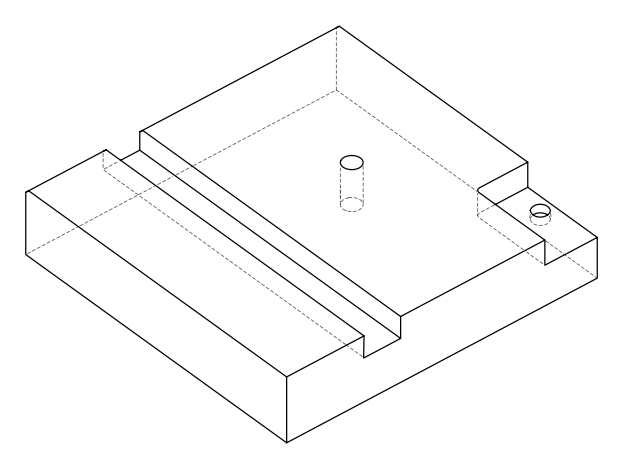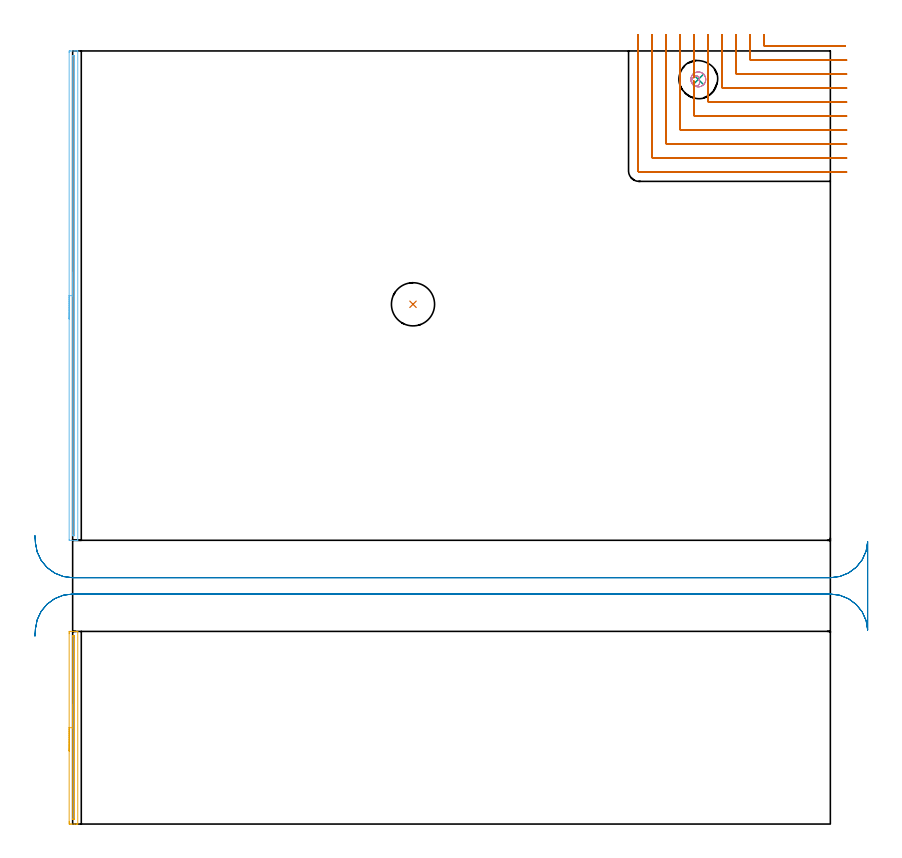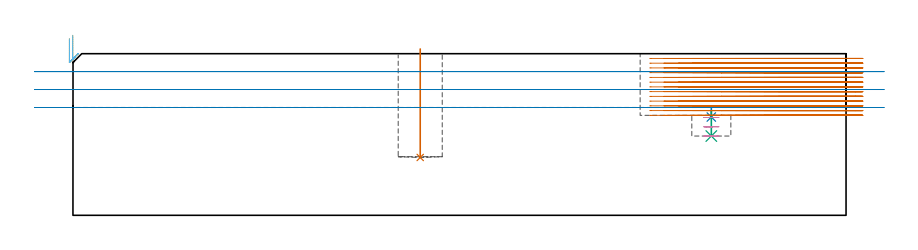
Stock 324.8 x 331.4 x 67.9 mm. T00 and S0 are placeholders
(PLAN: 8 operations, 6 tool changes, 38.2 min)
(1 INDEXABLE_INSERT_DRILL_BLIND_HOLE_FROM_SOLID | STEP1POCKET | NXT0302_008 | 0.18 min | 11648 mm3)
(2 SPOT_DRILL | STEP1POCKET_1 | NXT0321_9005460120000 | 0.04 min | 2847 mm3)
(3 DRILL_BLIND_HOLE_INTO_CENTER | STEP1POCKET_1 | NXT0301_128 | 0.05 min | 937 mm3)
(4 MILL_ROUGH_BLIND_HOLE_CONTOUR | STEP1POCKET_1 | NXT0201_013 | Spiral | 0.4 min | 3520 mm3)
(5 AREA_MILL | FG_CHAMFER_SURFACE | UGT0205_001 | 1.47 min | 585 mm3)
(6 AREA_MILL_1 | FG_CHAMFER_SURFACE_1 | UGT0205_001 | 3.51 min | 1451 mm3)
(7 MILL_CORNER_NOTCH_RECTANGULAR | CORNER_NOTCH_RECTANGULAR | NXT0201_009 | Follow Part, ap 2, ae 75% | 27.77 min | 119674 mm3)
(8 MILL_RECTANGULAR_SLOT | SLOT_RECTANGULAR | UGT0201_004 | Follow Part, ap 8, ae 75% | 4.8 min | 286254 mm3)
(TOOL NXT0302_008 | Index. Insert Drill 18.5mm [880-D1850L25-05] | D18.5 PA176 FL93 Z2)
(TOOL NXT0321_9005460120000 | NC Spot Drill, 142deg, 12mm, Carbide, Uncoated | D12 PA142 FL30 Z2)
(TOOL NXT0301_128 | Carbide Drill 12mm [861.1-1200-036A1-GP GC34] | D12 PA150 FL37.4 Z2)
(TOOL NXT0201_013 | ENDMILL 10mm | D10 FL30 Z4)
(TOOL UGT0205_001 | Chamfer Mill 20 x 3 x 45 deg. | D20 FL50 Z2)
(TOOL NXT0201_009 | ENDMILL 8mm [2P460-0800-NA 1630] | D8 FL26 Z6)
(TOOL UGT0201_004 | End Mill 32 mm | D32 FL53 Z6)
(OP 1 INDEXABLE_INSERT_DRILL_BLIND_HOLE_FROM_SOLID)
G17 G21 G94 G90
T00 M6
G54
G17 G0 G90 X145.9 Y222.8 S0 M3
G43 Z77.9 H1
G94 G81 G98 Z24.3 F250. R69.9
G80
M5
M2
(OP 2 SPOT_DRILL)
G17 G21 G94 G90
T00 M6
G54
G17 G0 G90 X268.2 Y319.2 S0 M3
G43 Z77.9 H0
G94 G81 G98 Z41.294 F250. R45.
G80
M5
M2
(OP 3 DRILL_BLIND_HOLE_INTO_CENTER)
G17 G21 G94 G90
T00 M6
G54
G17 G0 G90 X268.2 Y319.2 S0 M3
G43 Z77.9 H1
G94 G81 G98 Z33.3 F250. R44.
G80
M5
M2
(OP 4 MILL_ROUGH_BLIND_HOLE_CONTOUR)
G17 G21 G94 G90
T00 M6
G54
G17 G0 G90 X268.2 Y319.2 S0 M3
G43 Z77.9 H0
Z41.1
G94 G3 X268.652 Y319.911 R0.499 F250.
X267.519 Y320.648 R1.283
X265.465 Y319.22 R2.125
X266.16 Y316.734 R2.263
X270.666 Y317.16 R3.2
X266.16 Y316.734 R-3.2
X268.413 Y316.947 R1.6
X268.2 Y319.2 R1.6
G0 Z37.2
G3 X268.652 Y319.911 R0.499
X267.519 Y320.648 R1.283
X265.465 Y319.22 R2.125
X266.16 Y316.734 R2.263
X270.666 Y317.16 R3.2
X266.16 Y316.734 R-3.2
X268.413 Y316.947 R1.6
X268.2 Y319.2 R1.6
G0 Z33.3
G3 X268.652 Y319.911 R0.499
X267.519 Y320.648 R1.283
X265.465 Y319.22 R2.125
X266.16 Y316.734 R2.263
X270.666 Y317.16 R3.2
X266.16 Y316.734 R-3.2
X268.413 Y316.947 R1.6
X268.2 Y319.2 R1.6
G0 Z77.9
M5
M2
(OP 5 AREA_MILL)
G17 G21 G94 G90
T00 M6
G54
G17 G0 G90 X-1.5 Y31.3 S1061 M3
G43 Z77.9 H0
Z74.2
G94 G1 Y31.338 Z73.328 F250.
Y31.452 Z72.463
Y31.641 Z71.612
Y31.903 Z70.78
Y32.237 Z69.974
Y32.64 Z69.2
Y33.109 Z68.464
Y33.64 Z67.772
Y34.229 Z67.129
Y34.872 Z66.54
Y35.564 Z66.008
Y36.3 Z65.54
Y37.074 Z65.137
Y37.88 Z64.803
Y38.712 Z64.541
Y39.564 Z64.352
Y40.428 Z64.238
Y41.3 Z64.2
Y81.605
X-1.499 Y81.974 Z64.201
X-1.494 Y82.493 Z64.202
X-1.491 Y82.592 Z64.205
X-0.98 Y82.6 Z64.715
X0.438 Z66.134
X0.793 Z66.488
X1.504 Z67.203
X1.783 Z67.483
X2.17 Y82.592 Z67.862
X2.204 Y82.59 Z67.895
X2.2 Y82.425 Z67.9
Y0.174
X2.205 Y0.01 Z67.895
X2.17 Y0.008 Z67.862
X1.783 Y0. Z67.482
X1.504 Z67.204
X0.793 Z66.488
X-0.449 Z65.248
X-0.98 Y0.001 Z64.715
X-1.226 Y0.003 Z64.469
X-1.491 Y0.009 Z64.205
X-1.494 Y0.108 Z64.202
X-1.499 Y0.626 Z64.201
X-1.5 Y1.151 Z64.2
Y41.3
X-0.086 Z65.614
X-0.085 Y80.406 Z65.615
X-0.084 Y80.516 Z65.616
X-0.081 Y80.569 Z65.619
X-0.079 Y80.589 Z65.621
X-0.06 Y80.59 Z65.64
X0.145 Y80.596 Z65.845
X0.383 Y80.599 Z66.083
X0.646 Y80.595 Z66.346
X0.763 Y80.59 Z66.463
X0.779 Y80.588 Z66.479
X0.781 Y80.57 Z66.481
X0.784 Y80.517 Z66.484
X0.785 Y80.409 Z66.485
X0.786 Y80.194 Z66.486
Y2.422
X0.784 Y2.191 Z66.484
X0.782 Y2.081 Z66.482
X0.779 Y2.028 Z66.479
X0.772 Y2.01 Z66.472
X0.698 Y2.008 Z66.398
X0.316 Y2.002 Z66.016
X0.054 Y2.005 Z65.754
X-0.063 Y2.01 Z65.637
X-0.079 Y2.012 Z65.621
X-0.081 Y2.03 Z65.619
X-0.084 Y2.083 Z65.616
X-0.085 Y2.191 Z65.615
X-0.086 Y2.407 Z65.614
Y41.3
Y42.172 Z65.652
Y43.037 Z65.766
Y43.888 Z65.955
Y44.72 Z66.217
Y45.526 Z66.551
Y46.3 Z66.954
Y47.036 Z67.423
Y47.728 Z67.954
Y48.371 Z68.543
Y48.96 Z69.186
Y49.492 Z69.878
Y49.96 Z70.614
Y50.363 Z71.388
Y50.697 Z72.194
Y50.959 Z73.026
Y51.148 Z73.878
Y51.262 Z74.743
Y51.3 Z75.614
G0 Z77.9
M5
M2
(OP 6 AREA_MILL_1)
G17 G21 G94 G90
T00 M6
G54
G17 G0 G90 X-1.5 Y216.5 S1061 M3
G43 Z77.9 H0
Z74.2
G94 G1 Y216.538 Z73.328 F250.
Y216.652 Z72.463
Y216.841 Z71.612
Y217.103 Z70.78
Y217.437 Z69.974
Y217.84 Z69.2
Y218.308 Z68.464
Y218.84 Z67.772
Y219.429 Z67.129
Y220.072 Z66.539
Y220.764 Z66.008
Y221.5 Z65.54
Y222.274 Z65.137
Y223.08 Z64.803
Y223.912 Z64.541
Y224.763 Z64.352
Y225.628 Z64.238
Y226.5 Z64.2
Y330.808
X-1.499 Y330.992 Z64.201
X-1.491 Y331.398 Z64.205
X-1.271 Y331.4 Z64.426
X-0.98 Z64.717
X0.793 Z66.488
X1.376 Z67.075
X1.858 Z67.557
X2.176 Y331.393 Z67.867
X2.197 Y331.39 Z67.888
X2.2 Y331.253 Z67.9
Y121.747
X2.197 Y121.61 Z67.888
X2.176 Y121.607 Z67.867
X1.858 Y121.6 Z67.557
X1.376 Z67.075
X0.793 Z66.488
X-1.271 Z64.426
X-1.491 Y121.602 Z64.205
X-1.5 Y122.008 Z64.2
Y226.5
X-0.086 Z65.614
Y329.017
X-0.082 Y329.244 Z65.618
X-0.079 Y329.351 Z65.621
X-0.071 Y329.39 Z65.629
X-0.023 Y329.393 Z65.677
X0.163 Y329.397 Z65.863
X0.42 Y329.4 Z66.12
X0.653 Y329.397 Z66.353
X0.74 Y329.394 Z66.44
X0.773 Y329.39 Z66.473
X0.779 Y329.352 Z66.479
X0.782 Y329.246 Z66.482
X0.786 Y329.032 Z66.486
Y123.753
X0.784 Y123.643 Z66.484
X0.782 Y123.617 Z66.482
X0.781 Y123.611 Z66.481
X0.741 Y123.607 Z66.441
X0.6 Y123.603 Z66.3
X0.28 Y123.6 Z65.98
X0.047 Y123.603 Z65.747
X-0.04 Y123.606 Z65.66
X-0.073 Y123.61 Z65.627
X-0.079 Y123.648 Z65.621
X-0.082 Y123.754 Z65.618
X-0.086 Y123.968 Z65.614
Y226.5
Y227.372 Z65.652
Y228.236 Z65.766
Y229.088 Z65.955
Y229.92 Z66.217
Y230.726 Z66.551
Y231.5 Z66.954
Y232.236 Z67.423
Y232.928 Z67.954
Y233.571 Z68.543
Y234.16 Z69.186
Y234.691 Z69.878
Y235.16 Z70.614
Y235.563 Z71.388
Y235.897 Z72.194
Y236.159 Z73.026
Y236.348 Z73.878
Y236.462 Z74.743
Y236.5 Z75.614
G0 Z77.9
M5
M2
(OP 7 MILL_CORNER_NOTCH_RECTANGULAR)
G17 G21 G94 G90
T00 M6
G54
G17 G0 G90 X296.3 Y338.4 S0 M3
G43 Z77.9 H1
Z65.908
G94 G1 Y335.4 F250.
Y333.896 F500.
G3 X296.696 Y333.5 R0.4
G1 X328.204
X331.204 F250.
G0 Z77.9
X290.3 Y338.4
Z65.908
G1 Y335.4
Y327.896 F500.
G3 X290.696 Y327.5 R0.4
G1 X328.8
X331.8 F250.
G0 Z77.9
X284.3 Y338.4
Z65.908
G1 Y335.4
Y321.896 F500.
G3 X284.696 Y321.5 R0.4
G1 X328.8
X331.8 F250.
G0 Z77.9
X278.3 Y338.4
Z65.908
G1 Y335.4
Y315.896 F500.
G3 X278.696 Y315.5 R0.4
G1 X328.8
X331.8 F250.
G0 Z77.9
X272.3 Y338.4
Z65.908
G1 Y335.4
Y320.063 F500.
X272.382 Y319.665
X272.398 Y319.458
X272.386 Y319.043
X272.367 Y318.631
X272.335 Y318.424
X272.3 Y318.3
Y315.896
Y309.897
G3 X272.697 Y309.5 R0.4
G1 X328.8
X331.8 F250.
G0 Z77.9
X266.3 Y338.4
Z65.908
G1 Y335.4
Y322.934 F500.
Y319.934 F250.
G0 Z77.9
Y318.456
Z65.908
G1 Y315.456
Y303.897 F500.
G3 X266.697 Y303.5 R0.4
G1 X328.8
X331.8 F250.
G0 Z77.9
X260.3 Y338.4
Z65.908
G1 Y335.4
Y297.897 F500.
G3 X260.697 Y297.5 R0.4
G1 X328.8
X331.8 F250.
G0 Z77.9
X254.3 Y338.4
Z65.908
G1 Y335.4
Y291.897 F500.
G3 X254.697 Y291.5 R0.4
G1 X328.8
X331.8 F250.
G0 Z77.9
X248.3 Y338.4
Z65.908
G1 Y335.4
Y285.897 F500.
G3 X248.697 Y285.5 R0.4
G1 X328.8
X331.8 F250.
G0 Z77.9
X242.3 Y338.4
Z65.908
G1 Y335.4
Y280. F500.
G3 X242.8 Y279.5 R0.5
G1 X328.8
X331.8 F250.
G0 Z77.9
X296.3 Y338.4
Z63.915
G1 Y335.4
Y333.896 F500.
G3 X296.696 Y333.5 R0.4
G1 X328.204
X331.204 F250.
G0 Z77.9
X290.3 Y338.4
Z63.915
G1 Y335.4
Y327.896 F500.
G3 X290.696 Y327.5 R0.4
G1 X328.8
X331.8 F250.
G0 Z77.9
X284.3 Y338.4
Z63.915
G1 Y335.4
Y321.896 F500.
G3 X284.696 Y321.5 R0.4
G1 X328.8
X331.8 F250.
G0 Z77.9
X278.3 Y338.4
Z63.915
G1 Y335.4
Y315.896 F500.
G3 X278.696 Y315.5 R0.4
G1 X328.8
X331.8 F250.
G0 Z77.9
X272.3 Y338.4
Z63.915
G1 Y335.4
Y320.063 F500.
X272.307 Y320.032
X272.382 Y319.663
X272.398 Y319.455
X272.386 Y319.04
X272.367 Y318.63
X272.334 Y318.421
X272.3 Y318.3
Y309.897
G3 X272.697 Y309.5 R0.4
G1 X328.8
X331.8 F250.
G0 Z77.9
X266.3 Y338.4
Z63.915
G1 Y335.4
Y322.934 F500.
Y319.934 F250.
G0 Z77.9
Y318.456
Z63.915
G1 Y315.456
Y303.897 F500.
G3 X266.697 Y303.5 R0.4
G1 X328.8
X331.8 F250.
G0 Z77.9
X260.3 Y338.4
Z63.915
G1 Y335.4
Y297.897 F500.
G3 X260.697 Y297.5 R0.4
G1 X328.8
X331.8 F250.
G0 Z77.9
X254.3 Y338.4
Z63.915
G1 Y335.4
Y291.897 F500.
G3 X254.697 Y291.5 R0.4
G1 X328.8
X331.8 F250.
G0 Z77.9
X248.3 Y338.4
Z63.915
G1 Y335.4
Y285.897 F500.
G3 X248.697 Y285.5 R0.4
G1 X328.8
X331.8 F250.
G0 Z77.9
X242.3 Y338.4
Z63.915
G1 Y335.4
Y280. F500.
G3 X242.8 Y279.5 R0.5
G1 X328.8
X331.8 F250.
G0 Z77.9
X296.3 Y338.4
Z61.923
G1 Y335.4
Y333.896 F500.
G3 X296.696 Y333.5 R0.4
G1 X328.204
X331.204 F250.
G0 Z77.9
X290.3 Y338.4
Z61.923
G1 Y335.4
Y327.896 F500.
G3 X290.696 Y327.5 R0.4
G1 X328.8
X331.8 F250.
G0 Z77.9
X284.3 Y338.4
Z61.923
G1 Y335.4
Y321.896 F500.
G3 X284.696 Y321.5 R0.4
G1 X328.8
X331.8 F250.
G0 Z77.9
X278.3 Y338.4
Z61.923
G1 Y335.4
Y315.896 F500.
G3 X278.696 Y315.5 R0.4
G1 X328.8
X331.8 F250.
G0 Z77.9
X272.3 Y338.4
Z61.923
G1 Y335.4
Y320.063 F500.
X272.307 Y320.032
X272.382 Y319.663
X272.398 Y319.455
X272.386 Y319.04
X272.367 Y318.63
X272.334 Y318.421
X272.3 Y318.3
Y309.897
G3 X272.697 Y309.5 R0.4
G1 X328.8
X331.8 F250.
G0 Z77.9
X266.3 Y338.4
Z61.923
G1 Y335.4
Y322.934 F500.
Y319.934 F250.
G0 Z77.9
Y318.456
Z61.923
G1 Y315.456
Y303.897 F500.
G3 X266.697 Y303.5 R0.4
G1 X328.8
X331.8 F250.
G0 Z77.9
X260.3 Y338.4
Z61.923
G1 Y335.4
Y297.897 F500.
G3 X260.697 Y297.5 R0.4
G1 X328.8
X331.8 F250.
G0 Z77.9
X254.3 Y338.4
Z61.923
G1 Y335.4
Y291.897 F500.
G3 X254.697 Y291.5 R0.4
G1 X328.8
X331.8 F250.
G0 Z77.9
X248.3 Y338.4
Z61.923
G1 Y335.4
Y285.897 F500.
G3 X248.697 Y285.5 R0.4
G1 X328.8
X331.8 F250.
G0 Z77.9
X242.3 Y338.4
Z61.923
G1 Y335.4
Y280. F500.
G3 X242.8 Y279.5 R0.5
G1 X328.8
X331.8 F250.
G0 Z77.9
X296.3 Y338.4
Z59.931
G1 Y335.4
Y333.896 F500.
G3 X296.696 Y333.5 R0.4
G1 X328.204
X331.204 F250.
G0 Z77.9
X290.3 Y338.4
Z59.931
G1 Y335.4
Y327.896 F500.
G3 X290.696 Y327.5 R0.4
G1 X328.8
X331.8 F250.
G0 Z77.9
X284.3 Y338.4
Z59.931
G1 Y335.4
Y321.896 F500.
G3 X284.696 Y321.5 R0.4
G1 X328.8
X331.8 F250.
G0 Z77.9
X278.3 Y338.4
Z59.931
G1 Y335.4
Y315.896 F500.
G3 X278.696 Y315.5 R0.4
G1 X328.8
X331.8 F250.
G0 Z77.9
X272.3 Y338.4
Z59.931
G1 Y335.4
Y320.063 F500.
X272.382 Y319.665
X272.398 Y319.458
X272.386 Y319.043
X272.367 Y318.631
X272.335 Y318.424
X272.3 Y318.3
Y309.897
G3 X272.697 Y309.5 R0.4
G1 X328.8
X331.8 F250.
G0 Z77.9
X266.3 Y338.4
Z59.931
G1 Y335.4
Y322.934 F500.
Y319.934 F250.
G0 Z77.9
Y318.456
Z59.931
G1 Y315.456
Y303.897 F500.
G3 X266.697 Y303.5 R0.4
G1 X328.8
X331.8 F250.
G0 Z77.9
X260.3 Y338.4
Z59.931
G1 Y335.4
Y297.897 F500.
G3 X260.697 Y297.5 R0.4
G1 X328.8
X331.8 F250.
G0 Z77.9
X254.3 Y338.4
Z59.931
G1 Y335.4
Y291.897 F500.
G3 X254.697 Y291.5 R0.4
G1 X328.8
X331.8 F250.
G0 Z77.9
X248.3 Y338.4
Z59.931
G1 Y335.4
Y285.897 F500.
G3 X248.697 Y285.5 R0.4
G1 X328.8
X331.8 F250.
G0 Z77.9
X242.3 Y338.4
Z59.931
G1 Y335.4
Y280. F500.
G3 X242.8 Y279.5 R0.5
G1 X328.8
X331.8 F250.
G0 Z77.9
X296.3 Y338.4
Z57.938
G1 Y335.4
Y333.896 F500.
G3 X296.696 Y333.5 R0.4
G1 X328.204
X331.204 F250.
G0 Z77.9
X290.3 Y338.4
Z57.938
G1 Y335.4
Y327.896 F500.
G3 X290.696 Y327.5 R0.4
G1 X328.8
X331.8 F250.
G0 Z77.9
X284.3 Y338.4
Z57.938
G1 Y335.4
Y321.896 F500.
G3 X284.696 Y321.5 R0.4
G1 X328.8
X331.8 F250.
G0 Z77.9
X278.3 Y338.4
Z57.938
G1 Y335.4
Y315.896 F500.
G3 X278.696 Y315.5 R0.4
G1 X328.8
X331.8 F250.
G0 Z77.9
X272.3 Y338.4
Z57.938
G1 Y335.4
Y320.063 F500.
X272.382 Y319.665
X272.398 Y319.458
X272.386 Y319.043
X272.367 Y318.631
X272.335 Y318.424
X272.3 Y318.3
Y309.897
G3 X272.697 Y309.5 R0.4
G1 X328.8
X331.8 F250.
G0 Z77.9
X266.3 Y338.4
Z57.938
G1 Y335.4
Y322.934 F500.
Y319.934 F250.
G0 Z77.9
Y318.456
Z57.938
G1 Y315.456
Y303.897 F500.
G3 X266.697 Y303.5 R0.4
G1 X328.8
X331.8 F250.
G0 Z77.9
X260.3 Y338.4
Z57.938
G1 Y335.4
Y297.897 F500.
G3 X260.697 Y297.5 R0.4
G1 X328.8
X331.8 F250.
G0 Z77.9
X254.3 Y338.4
Z57.938
G1 Y335.4
Y291.897 F500.
G3 X254.697 Y291.5 R0.4
G1 X328.8
X331.8 F250.
G0 Z77.9
X248.3 Y338.4
Z57.938
G1 Y335.4
Y285.897 F500.
G3 X248.697 Y285.5 R0.4
G1 X328.8
X331.8 F250.
G0 Z77.9
X242.3 Y338.4
Z57.938
G1 Y335.4
Y280. F500.
G3 X242.8 Y279.5 R0.5
G1 X328.8
X331.8 F250.
G0 Z77.9
X296.3 Y338.4
Z55.946
G1 Y335.4
Y333.896 F500.
G3 X296.696 Y333.5 R0.4
G1 X328.204
X331.204 F250.
G0 Z77.9
X290.3 Y338.4
Z55.946
G1 Y335.4
Y327.896 F500.
G3 X290.696 Y327.5 R0.4
G1 X328.8
X331.8 F250.
G0 Z77.9
X284.3 Y338.4
Z55.946
G1 Y335.4
Y321.896 F500.
G3 X284.696 Y321.5 R0.4
G1 X328.8
X331.8 F250.
G0 Z77.9
X278.3 Y338.4
Z55.946
G1 Y335.4
Y315.896 F500.
G3 X278.696 Y315.5 R0.4
G1 X328.8
X331.8 F250.
G0 Z77.9
X272.3 Y338.4
Z55.946
G1 Y335.4
Y320.063 F500.
X272.382 Y319.665
X272.398 Y319.458
X272.386 Y319.043
X272.367 Y318.631
X272.335 Y318.424
X272.3 Y318.3
Y309.897
G3 X272.697 Y309.5 R0.4
G1 X328.8
X331.8 F250.
G0 Z77.9
X266.3 Y338.4
Z55.946
G1 Y335.4
Y322.934 F500.
Y319.934 F250.
G0 Z77.9
Y318.456
Z55.946
G1 Y315.456
Y303.897 F500.
G3 X266.697 Y303.5 R0.4
G1 X328.8
X331.8 F250.
G0 Z77.9
X260.3 Y338.4
Z55.946
G1 Y335.4
Y297.897 F500.
G3 X260.697 Y297.5 R0.4
G1 X328.8
X331.8 F250.
G0 Z77.9
X254.3 Y338.4
Z55.946
G1 Y335.4
Y291.897 F500.
G3 X254.697 Y291.5 R0.4
G1 X328.8
X331.8 F250.
G0 Z77.9
X248.3 Y338.4
Z55.946
G1 Y335.4
Y285.897 F500.
G3 X248.697 Y285.5 R0.4
G1 X328.8
X331.8 F250.
G0 Z77.9
X242.3 Y338.4
Z55.946
G1 Y335.4
Y280. F500.
G3 X242.8 Y279.5 R0.5
G1 X328.8
X331.8 F250.
G0 Z77.9
X296.3 Y338.4
Z53.954
G1 Y335.4
Y333.896 F500.
G3 X296.696 Y333.5 R0.4
G1 X328.204
X331.204 F250.
G0 Z77.9
X290.3 Y338.4
Z53.954
G1 Y335.4
Y327.896 F500.
G3 X290.696 Y327.5 R0.4
G1 X328.8
X331.8 F250.
G0 Z77.9
X284.3 Y338.4
Z53.954
G1 Y335.4
Y321.896 F500.
G3 X284.696 Y321.5 R0.4
G1 X328.8
X331.8 F250.
G0 Z77.9
X278.3 Y338.4
Z53.954
G1 Y335.4
Y315.896 F500.
G3 X278.696 Y315.5 R0.4
G1 X328.8
X331.8 F250.
G0 Z77.9
X272.3 Y338.4
Z53.954
G1 Y335.4
Y320.063 F500.
X272.382 Y319.665
X272.398 Y319.458
X272.386 Y319.043
X272.367 Y318.631
X272.335 Y318.424
X272.3 Y318.3
Y309.897
G3 X272.697 Y309.5 R0.4
G1 X328.8
X331.8 F250.
G0 Z77.9
X266.3 Y338.4
Z53.954
G1 Y335.4
Y322.934 F500.
Y319.934 F250.
G0 Z77.9
Y318.456
Z53.954
G1 Y315.456
Y303.897 F500.
G3 X266.697 Y303.5 R0.4
G1 X328.8
X331.8 F250.
G0 Z77.9
X260.3 Y338.4
Z53.954
G1 Y335.4
Y297.897 F500.
G3 X260.697 Y297.5 R0.4
G1 X328.8
X331.8 F250.
G0 Z77.9
X254.3 Y338.4
Z53.954
G1 Y335.4
Y291.897 F500.
G3 X254.697 Y291.5 R0.4
G1 X328.8
X331.8 F250.
G0 Z77.9
X248.3 Y338.4
Z53.954
G1 Y335.4
Y285.897 F500.
G3 X248.697 Y285.5 R0.4
G1 X328.8
X331.8 F250.
G0 Z77.9
X242.3 Y338.4
Z53.954
G1 Y335.4
Y280. F500.
G3 X242.8 Y279.5 R0.5
G1 X328.8
X331.8 F250.
G0 Z77.9
X296.3 Y338.4
Z51.962
G1 Y335.4
Y333.896 F500.
G3 X296.696 Y333.5 R0.4
G1 X328.204
X331.204 F250.
G0 Z77.9
X290.3 Y338.4
Z51.962
G1 Y335.4
Y327.896 F500.
G3 X290.696 Y327.5 R0.4
G1 X328.8
X331.8 F250.
G0 Z77.9
X284.3 Y338.4
Z51.962
G1 Y335.4
Y321.896 F500.
G3 X284.696 Y321.5 R0.4
G1 X328.8
X331.8 F250.
G0 Z77.9
X278.3 Y338.4
Z51.962
G1 Y335.4
Y315.896 F500.
G3 X278.696 Y315.5 R0.4
G1 X328.8
X331.8 F250.
G0 Z77.9
X272.3 Y338.4
Z51.962
G1 Y335.4
Y320.063 F500.
X272.382 Y319.665
X272.398 Y319.458
X272.386 Y319.043
X272.367 Y318.631
X272.335 Y318.424
X272.3 Y318.3
Y309.897
G3 X272.697 Y309.5 R0.4
G1 X328.8
X331.8 F250.
G0 Z77.9
X266.3 Y338.4
Z51.962
G1 Y335.4
Y322.934 F500.
Y319.934 F250.
G0 Z77.9
Y318.456
Z51.962
G1 Y315.456
Y303.897 F500.
G3 X266.697 Y303.5 R0.4
G1 X328.8
X331.8 F250.
G0 Z77.9
X260.3 Y338.4
Z51.962
G1 Y335.4
Y297.897 F500.
G3 X260.697 Y297.5 R0.4
G1 X328.8
X331.8 F250.
G0 Z77.9
X254.3 Y338.4
Z51.962
G1 Y335.4
Y291.897 F500.
G3 X254.697 Y291.5 R0.4
G1 X328.8
X331.8 F250.
G0 Z77.9
X248.3 Y338.4
Z51.962
G1 Y335.4
Y285.897 F500.
G3 X248.697 Y285.5 R0.4
G1 X328.8
X331.8 F250.
G0 Z77.9
X242.3 Y338.4
Z51.962
G1 Y335.4
Y280. F500.
G3 X242.8 Y279.5 R0.5
G1 X328.8
X331.8 F250.
G0 Z77.9
X296.3 Y338.4
Z49.969
G1 Y335.4
Y333.896 F500.
G3 X296.696 Y333.5 R0.4
G1 X328.204
X331.204 F250.
G0 Z77.9
X290.3 Y338.4
Z49.969
G1 Y335.4
Y327.896 F500.
G3 X290.696 Y327.5 R0.4
G1 X328.8
X331.8 F250.
G0 Z77.9
X284.3 Y338.4
Z49.969
G1 Y335.4
Y321.896 F500.
G3 X284.696 Y321.5 R0.4
G1 X328.8
X331.8 F250.
G0 Z77.9
X278.3 Y338.4
Z49.969
G1 Y335.4
Y315.896 F500.
G3 X278.696 Y315.5 R0.4
G1 X328.8
X331.8 F250.
G0 Z77.9
X272.3 Y338.4
Z49.969
G1 Y335.4
Y320.063 F500.
X272.382 Y319.665
X272.398 Y319.458
X272.386 Y319.043
X272.367 Y318.631
X272.335 Y318.424
X272.3 Y318.3
Y309.897
G3 X272.697 Y309.5 R0.4
G1 X328.8
X331.8 F250.
G0 Z77.9
X266.3 Y338.4
Z49.969
G1 Y335.4
Y322.934 F500.
Y319.934 F250.
G0 Z77.9
Y318.456
Z49.969
G1 Y315.456
Y303.897 F500.
G3 X266.697 Y303.5 R0.4
G1 X328.8
X331.8 F250.
G0 Z77.9
X260.3 Y338.4
Z49.969
G1 Y335.4
Y297.897 F500.
G3 X260.697 Y297.5 R0.4
G1 X328.8
X331.8 F250.
G0 Z77.9
X254.3 Y338.4
Z49.969
G1 Y335.4
Y291.897 F500.
G3 X254.697 Y291.5 R0.4
G1 X328.8
X331.8 F250.
G0 Z77.9
X248.3 Y338.4
Z49.969
G1 Y335.4
Y285.897 F500.
G3 X248.697 Y285.5 R0.4
G1 X328.8
X331.8 F250.
G0 Z77.9
X242.3 Y338.4
Z49.969
G1 Y335.4
Y280. F500.
G3 X242.8 Y279.5 R0.5
G1 X328.8
X331.8 F250.
G0 Z77.9
X296.3 Y338.4
Z47.977
G1 Y335.4
Y333.896 F500.
G3 X296.696 Y333.5 R0.4
G1 X328.204
X331.204 F250.
G0 Z77.9
X290.3 Y338.4
Z47.977
G1 Y335.4
Y327.896 F500.
G3 X290.696 Y327.5 R0.4
G1 X328.8
X331.8 F250.
G0 Z77.9
X284.3 Y338.4
Z47.977
G1 Y335.4
Y321.896 F500.
G3 X284.696 Y321.5 R0.4
G1 X328.8
X331.8 F250.
G0 Z77.9
X278.3 Y338.4
Z47.977
G1 Y335.4
Y315.896 F500.
G3 X278.696 Y315.5 R0.4
G1 X328.8
X331.8 F250.
G0 Z77.9
X272.3 Y338.4
Z47.977
G1 Y335.4
Y320.063 F500.
X272.382 Y319.665
X272.398 Y319.458
X272.386 Y319.043
X272.367 Y318.631
X272.335 Y318.424
X272.3 Y318.3
Y309.897
G3 X272.697 Y309.5 R0.4
G1 X328.8
X331.8 F250.
G0 Z77.9
X266.3 Y338.4
Z47.977
G1 Y335.4
Y322.934 F500.
Y319.934 F250.
G0 Z77.9
Y318.456
Z47.977
G1 Y315.456
Y303.897 F500.
G3 X266.697 Y303.5 R0.4
G1 X328.8
X331.8 F250.
G0 Z77.9
X260.3 Y338.4
Z47.977
G1 Y335.4
Y297.897 F500.
G3 X260.697 Y297.5 R0.4
G1 X328.8
X331.8 F250.
G0 Z77.9
X254.3 Y338.4
Z47.977
G1 Y335.4
Y291.897 F500.
G3 X254.697 Y291.5 R0.4
G1 X328.8
X331.8 F250.
G0 Z77.9
X248.3 Y338.4
Z47.977
G1 Y335.4
Y285.897 F500.
G3 X248.697 Y285.5 R0.4
G1 X328.8
X331.8 F250.
G0 Z77.9
X242.3 Y338.4
Z47.977
G1 Y335.4
Y280. F500.
G3 X242.8 Y279.5 R0.5
G1 X328.8
X331.8 F250.
G0 Z77.9
X296.3 Y338.4
Z45.985
G1 Y335.4
Y333.896 F500.
G3 X296.696 Y333.5 R0.4
G1 X328.204
X331.204 F250.
G0 Z77.9
X290.3 Y338.4
Z45.985
G1 Y335.4
Y327.896 F500.
G3 X290.696 Y327.5 R0.4
G1 X328.8
X331.8 F250.
G0 Z77.9
X284.3 Y338.4
Z45.985
G1 Y335.4
Y321.896 F500.
G3 X284.696 Y321.5 R0.4
G1 X328.8
X331.8 F250.
G0 Z77.9
X278.3 Y338.4
Z45.985
G1 Y335.4
Y315.896 F500.
G3 X278.696 Y315.5 R0.4
G1 X328.8
X331.8 F250.
G0 Z77.9
X272.3 Y338.4
Z45.985
G1 Y335.4
Y320.063 F500.
X272.382 Y319.665
X272.398 Y319.458
X272.386 Y319.043
X272.367 Y318.631
X272.335 Y318.424
X272.3 Y318.3
Y309.897
G3 X272.697 Y309.5 R0.4
G1 X328.8
X331.8 F250.
G0 Z77.9
X266.3 Y338.4
Z45.985
G1 Y335.4
Y322.934 F500.
Y319.934 F250.
G0 Z77.9
Y318.456
Z45.985
G1 Y315.456
Y303.897 F500.
G3 X266.697 Y303.5 R0.4
G1 X328.8
X331.8 F250.
G0 Z77.9
X260.3 Y338.4
Z45.985
G1 Y335.4
Y297.897 F500.
G3 X260.697 Y297.5 R0.4
G1 X328.8
X331.8 F250.
G0 Z77.9
X254.3 Y338.4
Z45.985
G1 Y335.4
Y291.897 F500.
G3 X254.697 Y291.5 R0.4
G1 X328.8
X331.8 F250.
G0 Z77.9
X248.3 Y338.4
Z45.985
G1 Y335.4
Y285.897 F500.
G3 X248.697 Y285.5 R0.4
G1 X328.8
X331.8 F250.
G0 Z77.9
X242.3 Y338.4
Z45.985
G1 Y335.4
Y280. F500.
G3 X242.8 Y279.5 R0.5
G1 X328.8
X331.8 F250.
G0 Z77.9
X296.3 Y338.4
Z43.992
G1 Y335.4
Y333.896 F500.
G3 X296.696 Y333.5 R0.4
G1 X328.204
X331.204 F250.
G0 Z77.9
X290.3 Y338.4
Z43.992
G1 Y335.4
Y327.896 F500.
G3 X290.696 Y327.5 R0.4
G1 X328.8
X331.8 F250.
G0 Z77.9
X284.3 Y338.4
Z43.992
G1 Y335.4
Y321.896 F500.
G3 X284.696 Y321.5 R0.4
G1 X328.8
X331.8 F250.
G0 Z77.9
X278.3 Y338.4
Z43.992
G1 Y335.4
Y315.896 F500.
G3 X278.696 Y315.5 R0.4
G1 X328.8
X331.8 F250.
G0 Z77.9
X272.3 Y338.4
Z43.992
G1 Y335.4
Y320.063 F500.
X272.382 Y319.665
X272.398 Y319.458
X272.386 Y319.043
X272.367 Y318.631
X272.335 Y318.424
X272.3 Y318.3
Y315.896
Y309.897
G3 X272.697 Y309.5 R0.4
G1 X328.8
X331.8 F250.
G0 Z77.9
X266.3 Y338.4
Z43.992
G1 Y335.4
Y322.934 F500.
Y319.934 F250.
G0 Z77.9
Y318.456
Z43.992
G1 Y315.456
Y303.897 F500.
G3 X266.697 Y303.5 R0.4
G1 X328.8
X331.8 F250.
G0 Z77.9
X260.3 Y338.4
Z43.992
G1 Y335.4
Y297.897 F500.
G3 X260.697 Y297.5 R0.4
G1 X328.8
X331.8 F250.
G0 Z77.9
X254.3 Y338.4
Z43.992
G1 Y335.4
Y291.897 F500.
G3 X254.697 Y291.5 R0.4
G1 X328.8
X331.8 F250.
G0 Z77.9
X248.3 Y338.4
Z43.992
G1 Y335.4
Y285.897 F500.
G3 X248.697 Y285.5 R0.4
G1 X328.8
X331.8 F250.
G0 Z77.9
X242.3 Y338.4
Z43.992
G1 Y335.4
Y280. F500.
G3 X242.8 Y279.5 R0.5
G1 X328.8
X331.8 F250.
G0 Z77.9
X296.3 Y338.4
Z42.
G1 Y335.4
Y333.896 F500.
G3 X296.696 Y333.5 R0.4
G1 X328.204
X331.204 F250.
G0 Z77.9
X290.3 Y338.4
Z42.
G1 Y335.4
Y327.896 F500.
G3 X290.696 Y327.5 R0.4
G1 X328.8
X331.8 F250.
G0 Z77.9
X284.3 Y338.4
Z42.
G1 Y335.4
Y321.896 F500.
G3 X284.696 Y321.5 R0.4
G1 X328.8
X331.8 F250.
G0 Z77.9
X278.3 Y338.4
Z42.
G1 Y335.4
Y315.896 F500.
G3 X278.696 Y315.5 R0.4
G1 X328.8
X331.8 F250.
G0 Z77.9
X272.3 Y338.4
Z42.
G1 Y335.4
Y320.063 F500.
X272.382 Y319.665
X272.398 Y319.458
X272.386 Y319.043
X272.367 Y318.631
X272.335 Y318.424
X272.3 Y318.3
Y309.897
G3 X272.697 Y309.5 R0.4
G1 X328.8
X331.8 F250.
G0 Z77.9
X266.3 Y338.4
Z42.
G1 Y335.4
Y322.934 F500.
Y319.934 F250.
G0 Z77.9
Y318.456
Z42.
G1 Y315.456
Y303.897 F500.
G3 X266.697 Y303.5 R0.4
G1 X328.8
X331.8 F250.
G0 Z77.9
X260.3 Y338.4
Z42.
G1 Y335.4
Y297.897 F500.
G3 X260.697 Y297.5 R0.4
G1 X328.8
X331.8 F250.
G0 Z77.9
X254.3 Y338.4
Z42.
G1 Y335.4
Y291.897 F500.
G3 X254.697 Y291.5 R0.4
G1 X328.8
X331.8 F250.
G0 Z77.9
X248.3 Y338.4
Z42.
G1 Y335.4
Y285.897 F500.
G3 X248.697 Y285.5 R0.4
G1 X328.8
X331.8 F250.
G0 Z77.9
X242.3 Y338.4
Z42.
G1 Y335.4
Y280. F500.
G3 X242.8 Y279.5 R0.5
G1 X328.8
X331.8 F250.
G0 Z77.9
M5
M2
(OP 8 MILL_RECTANGULAR_SLOT)
G17 G21 G94 G90
T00 M6
G54
G17 G0 G90 X-16.154 Y80.585 S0 M3
G43 Z77.9 H0
Z60.367
G94 G1 X-15.97 Y83.579 F250.
G2 X0. Y98.6 R16. F500.
G1 X324.8
G2 X340.79 Y83.166 R16.
G1 Y121.034
G2 X324.8 Y105.6 R16.
G1 X0.
G2 X-15.97 Y120.621 R16.
G1 X-16.154 Y123.615 F250.
G0 Y80.585 Z52.833
G1 X-15.97 Y83.579
G2 X0. Y98.6 R16. F500.
G1 X324.8
G2 X340.79 Y83.166 R16.
G1 Y121.034
G2 X324.8 Y105.6 R16.
G1 X0.
G2 X-15.97 Y120.621 R16.
G1 X-16.154 Y123.615 F250.
G0 Y80.585 Z45.3
G1 X-15.97 Y83.579
G2 X0. Y98.6 R16. F500.
G1 X324.8
G2 X340.79 Y83.166 R16.
G1 Y121.034
G2 X324.8 Y105.6 R16.
G1 X0.
G2 X-15.97 Y120.621 R16.
G1 X-16.154 Y123.615 F250.
G0 Z77.9
M5
M2
